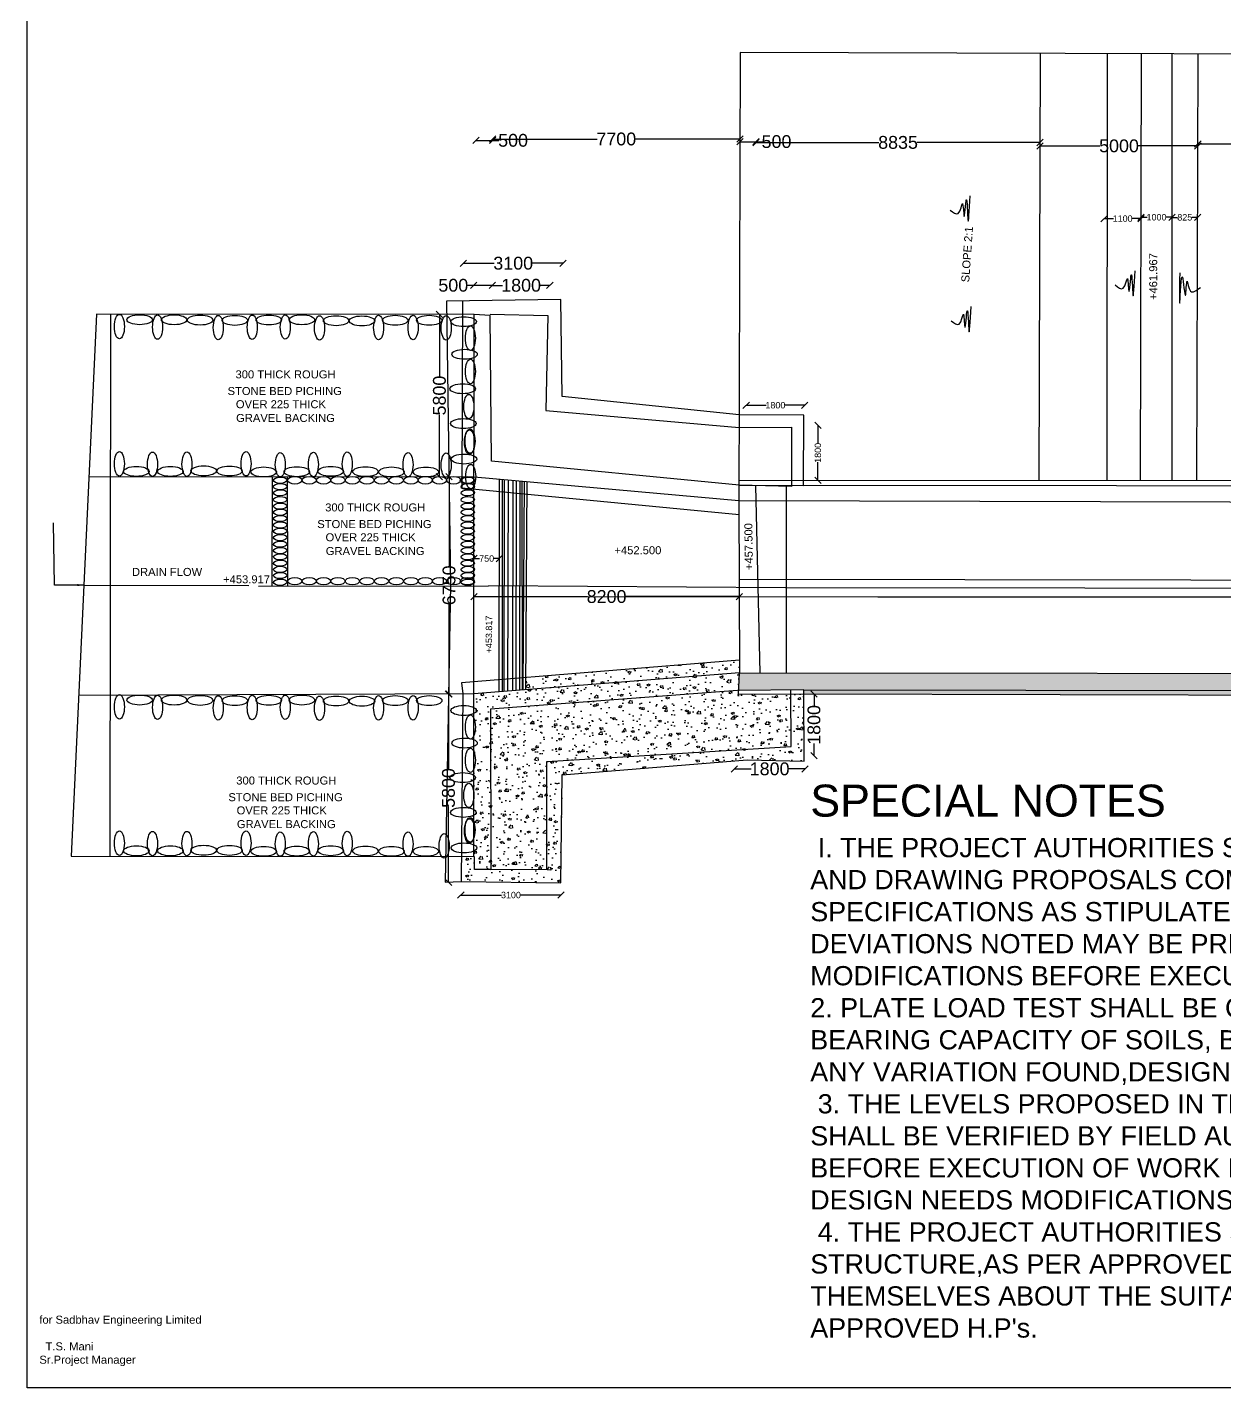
# Model space of a CAD drawing. Header units: millimetres. Extents: x 5124 to 2995863, y 2311 to 45179678.
# Drawn here: x 2849719 to 2887115, y 45100462 to 45142955 of the extents above; entities that cross this region are included whole.
import ezdxf

# ---------------------------------------------------------------- set-up
doc = ezdxf.new("R2010")
doc.units = ezdxf.units.MM
doc.header["$MEASUREMENT"] = 0
for name, color, linetype in [('DIMENSION', 7, 'Continuous'), ('DRAWING', 7, 'Continuous'), ('TEXT', 7, 'Continuous')]:
    doc.layers.add(name, color=color, linetype=linetype)
doc.styles.get("Standard").update_dxf_attribs({"font": 'arial.ttf', "height": 400})
doc.dimstyles.get("Standard").update_dxf_attribs({"dimtxt": 200, "dimasz": 200, "dimexe": 0.18, "dimexo": 0.0625, "dimgap": 0.09, "dimtad": 0, "dimdec": 0, "dimzin": 0, "dimdsep": 46, "dimtxsty": 'Standard', "dimblk": 'OBLIQUE', "dimcen": 0.09, "dimse1": 1, "dimse2": 1, "dimadec": 0, "dimazin": 0, "dimtfac": 1, "dimtdec": 0, "dimtofl": 0, "dimtmove": 0, "dimatfit": 3, "dimfxl": 1, "dimtolj": 1, "dimtzin": 0, "dimarcsym": 0})
pattern_1 = [(50, (0, 0), (717.2601826, -62.752135), [75, -825]), (355, (0, 0), (-138.751334, 752.192134), [60, -660]), (100.4514, (59.8, -5.2), (578.509382, 689.439542), [63.74019, -701.142112]), (46.1842, (0, 200), (1067.241049, -165.519014), [112.5, -1237.5]), (96.6356, (88.9, 186.2), (934.662706, 974.11787), [95.610288, -1051.713]), (351.1842, (0, 200), (934.661945, 974.1186), [90, -990]), (21, (100, 150), (596.907052, -402.618891), [75, -825]), (326, (100, 150), (243.315332, 725.150045), [60, -660]), (71.4514, (149.74, 116.45), (840.222629, 322.530497), [63.74019, -701.142112]), (37.5, (0, 0), (12.1598553, 332.8938538), [0, -652, 0, -670, 0, -662.5]), (7.5, (0, 0), (263.0695374, 394.411712), [0, -382, 0, -637, 0, -252.5]), (327.5, (-223, 0), (533.8224362, -22.5548717), [0, -250, 0, -780, 0, -1035]), (317.5, (-323, 0), (583.1861693, 100.1049823), [0, -325, 0, -518, 0, -735])]

# ---------------------------------------------------------------- blocks, each defined once
blk = doc.blocks.new('_Oblique')
at = {"color": 0, "linetype": 'ByBlock', "lineweight": -2}
blk.add_line((-0.5, -0.5), (0.5, 0.5), dxfattribs=at)
blk = doc.blocks.new('*D35')
at = {"layer": 'Defpoints', "color": 0, "transparency": 16777216}
for p in [(2863735, 45139420), (2864250, 45139420), (2864250, 45139413)]:
    blk.add_point(p, dxfattribs=at)
at = {"layer": 'TEXT', "color": 0, "lineweight": -2, "transparency": 16777216}
for p, q in [((2863735, 45139420), (2864250, 45139420)), ((2864250, 45139420), (2864450, 45139420))]:
    blk.add_line(p, q, dxfattribs=at)
at = {"layer": 'TEXT', "color": 0, "lineweight": -2, "transparency": 16777216, "xscale": 200, "yscale": 200, "zscale": 200, "rotation": 180}
blk.add_blockref('_Oblique', (2863735, 45139420), dxfattribs=at)
at = {"layer": 'TEXT', "color": 0, "lineweight": -2, "transparency": 16777216, "xscale": 200, "yscale": 200, "zscale": 200}
blk.add_blockref('_Oblique', (2864250, 45139420), dxfattribs=at)
at = {"layer": 'TEXT', "color": 0, "transparency": 16777216, "insert": (2864891, 45139420), "char_height": 400, "attachment_point": 5}
blk.add_mtext('\\A1;500', dxfattribs=at)
blk = doc.blocks.new('*D36')
at = {"layer": 'Defpoints', "color": 0, "transparency": 16777216}
for p in [(2871976, 45139462), (2864250, 45139420), (2871976, 45139398)]:
    blk.add_point(p, dxfattribs=at)
at = {"layer": 'TEXT', "color": 0, "lineweight": -2, "transparency": 16777216}
for p, q in [((2864250, 45139462), (2867518, 45139462)), ((2871976, 45139462), (2868708, 45139462))]:
    blk.add_line(p, q, dxfattribs=at)
at = {"layer": 'TEXT', "color": 0, "lineweight": -2, "transparency": 16777216, "xscale": 200, "yscale": 200, "zscale": 200, "rotation": 180}
blk.add_blockref('_Oblique', (2864250, 45139462), dxfattribs=at)
at = {"layer": 'TEXT', "color": 0, "lineweight": -2, "transparency": 16777216, "xscale": 200, "yscale": 200, "zscale": 200}
blk.add_blockref('_Oblique', (2871976, 45139462), dxfattribs=at)
at = {"layer": 'TEXT', "color": 0, "transparency": 16777216, "insert": (2868113, 45139462), "char_height": 400, "attachment_point": 5}
blk.add_mtext('\\A1;7700', dxfattribs=at)
blk = doc.blocks.new('*D37')
at = {"layer": 'Defpoints', "color": 0, "transparency": 16777216}
for p in [(2871976, 45139461), (2872475, 45139406), (2872475, 45139380)]:
    blk.add_point(p, dxfattribs=at)
at = {"layer": 'TEXT', "color": 0, "lineweight": -2, "transparency": 16777216}
for p, q in [((2871976, 45139380), (2872475, 45139380)), ((2872475, 45139380), (2872675, 45139380))]:
    blk.add_line(p, q, dxfattribs=at)
at = {"layer": 'TEXT', "color": 0, "lineweight": -2, "transparency": 16777216, "xscale": 200, "yscale": 200, "zscale": 200, "rotation": 180}
blk.add_blockref('_Oblique', (2871976, 45139380), dxfattribs=at)
at = {"layer": 'TEXT', "color": 0, "lineweight": -2, "transparency": 16777216, "xscale": 200, "yscale": 200, "zscale": 200}
blk.add_blockref('_Oblique', (2872475, 45139380), dxfattribs=at)
at = {"layer": 'TEXT', "color": 0, "transparency": 16777216, "insert": (2873117, 45139380), "char_height": 400, "attachment_point": 5}
blk.add_mtext('\\A1;500', dxfattribs=at)
blk = doc.blocks.new('*D38')
at = {"layer": 'Defpoints', "color": 0, "transparency": 16777216}
for p in [(2872475, 45139380), (2881349, 45139355), (2881349, 45139355)]:
    blk.add_point(p, dxfattribs=at)
at = {"layer": 'TEXT', "color": 0, "lineweight": -2, "transparency": 16777216}
for p, q in [((2872475, 45139355), (2876313, 45139355)), ((2881349, 45139355), (2877512, 45139355))]:
    blk.add_line(p, q, dxfattribs=at)
at = {"layer": 'TEXT', "color": 0, "lineweight": -2, "transparency": 16777216, "xscale": 200, "yscale": 200, "zscale": 200, "rotation": 180}
blk.add_blockref('_Oblique', (2872475, 45139355), dxfattribs=at)
at = {"layer": 'TEXT', "color": 0, "lineweight": -2, "transparency": 16777216, "xscale": 200, "yscale": 200, "zscale": 200}
blk.add_blockref('_Oblique', (2881349, 45139355), dxfattribs=at)
at = {"layer": 'TEXT', "color": 0, "transparency": 16777216, "insert": (2876912, 45139355), "char_height": 400, "attachment_point": 5}
blk.add_mtext('\\A1;8835', dxfattribs=at)
blk = doc.blocks.new('*D39')
at = {"layer": 'Defpoints', "color": 0, "transparency": 16777216}
for p in [(2881349, 45139355), (2886274, 45139340), (2886274, 45139247)]:
    blk.add_point(p, dxfattribs=at)
at = {"layer": 'TEXT', "color": 0, "lineweight": -2, "transparency": 16777216}
for p, q in [((2881349, 45139247), (2883215, 45139247)), ((2886274, 45139247), (2884408, 45139247))]:
    blk.add_line(p, q, dxfattribs=at)
at = {"layer": 'TEXT', "color": 0, "lineweight": -2, "transparency": 16777216, "xscale": 200, "yscale": 200, "zscale": 200, "rotation": 180}
blk.add_blockref('_Oblique', (2881349, 45139247), dxfattribs=at)
at = {"layer": 'TEXT', "color": 0, "lineweight": -2, "transparency": 16777216, "xscale": 200, "yscale": 200, "zscale": 200}
blk.add_blockref('_Oblique', (2886274, 45139247), dxfattribs=at)
at = {"layer": 'TEXT', "color": 0, "transparency": 16777216, "insert": (2883812, 45139247), "char_height": 400, "attachment_point": 5}
blk.add_mtext('\\A1;5000', dxfattribs=at)
blk = doc.blocks.new('*D40')
at = {"layer": 'Defpoints', "color": 0, "transparency": 16777216}
for p in [(2883349, 45136979), (2884503, 45136976), (2884503, 45136976)]:
    blk.add_point(p, dxfattribs=at)
at = {"layer": 'TEXT', "color": 0, "lineweight": -2, "transparency": 16777216}
for p, q in [((2883349, 45136976), (2883637, 45136976)), ((2884503, 45136976), (2884215, 45136976))]:
    blk.add_line(p, q, dxfattribs=at)
at = {"layer": 'TEXT', "color": 0, "lineweight": -2, "transparency": 16777216, "xscale": 200, "yscale": 200, "zscale": 200, "rotation": 180}
blk.add_blockref('_Oblique', (2883349, 45136976), dxfattribs=at)
at = {"layer": 'TEXT', "color": 0, "lineweight": -2, "transparency": 16777216, "xscale": 200, "yscale": 200, "zscale": 200}
blk.add_blockref('_Oblique', (2884503, 45136976), dxfattribs=at)
at = {"layer": 'TEXT', "color": 0, "transparency": 16777216, "insert": (2883926, 45136976), "char_height": 200, "attachment_point": 5}
blk.add_mtext('\\A1;1100', dxfattribs=at)
blk = doc.blocks.new('*D41')
at = {"layer": 'Defpoints', "color": 0, "transparency": 16777216}
for p in [(2884503, 45136976), (2885464, 45137018), (2885464, 45136976)]:
    blk.add_point(p, dxfattribs=at)
at = {"layer": 'TEXT', "color": 0, "lineweight": -2, "transparency": 16777216}
for p, q in [((2884503, 45137018), (2884695, 45137018)), ((2885464, 45137018), (2885273, 45137018))]:
    blk.add_line(p, q, dxfattribs=at)
at = {"layer": 'TEXT', "color": 0, "lineweight": -2, "transparency": 16777216, "xscale": 200, "yscale": 200, "zscale": 200, "rotation": 180}
blk.add_blockref('_Oblique', (2884503, 45137018), dxfattribs=at)
at = {"layer": 'TEXT', "color": 0, "lineweight": -2, "transparency": 16777216, "xscale": 200, "yscale": 200, "zscale": 200}
blk.add_blockref('_Oblique', (2885464, 45137018), dxfattribs=at)
at = {"layer": 'TEXT', "color": 0, "transparency": 16777216, "insert": (2884984, 45137018), "char_height": 200, "attachment_point": 5}
blk.add_mtext('\\A1;1000', dxfattribs=at)
blk = doc.blocks.new('*D42')
at = {"layer": 'Defpoints', "color": 0, "transparency": 16777216}
for p in [(2885464, 45137018), (2886267, 45137016), (2886267, 45137016)]:
    blk.add_point(p, dxfattribs=at)
at = {"layer": 'TEXT', "color": 0, "lineweight": -2, "transparency": 16777216}
for p, q in [((2885464, 45137016), (2885644, 45137016)), ((2886267, 45137016), (2886087, 45137016))]:
    blk.add_line(p, q, dxfattribs=at)
at = {"layer": 'TEXT', "color": 0, "lineweight": -2, "transparency": 16777216, "xscale": 200, "yscale": 200, "zscale": 200, "rotation": 180}
blk.add_blockref('_Oblique', (2885464, 45137016), dxfattribs=at)
at = {"layer": 'TEXT', "color": 0, "lineweight": -2, "transparency": 16777216, "xscale": 200, "yscale": 200, "zscale": 200}
blk.add_blockref('_Oblique', (2886267, 45137016), dxfattribs=at)
at = {"layer": 'TEXT', "color": 0, "transparency": 16777216, "insert": (2885866, 45137016), "char_height": 200, "attachment_point": 5}
blk.add_mtext('\\A1;825', dxfattribs=at)
blk = doc.blocks.new('*D43')
at = {"layer": 'Defpoints', "color": 0, "transparency": 16777216}
for p in [(2886274, 45139247), (2895521, 45139311), (2895521, 45139228)]:
    blk.add_point(p, dxfattribs=at)
at = {"layer": 'TEXT', "color": 0, "lineweight": -2, "transparency": 16777216}
for p, q in [((2886274, 45139311), (2890301, 45139311)), ((2895521, 45139311), (2891494, 45139311))]:
    blk.add_line(p, q, dxfattribs=at)
at = {"layer": 'TEXT', "color": 0, "lineweight": -2, "transparency": 16777216, "xscale": 200, "yscale": 200, "zscale": 200, "rotation": 180}
blk.add_blockref('_Oblique', (2886274, 45139311), dxfattribs=at)
at = {"layer": 'TEXT', "color": 0, "lineweight": -2, "transparency": 16777216, "xscale": 200, "yscale": 200, "zscale": 200}
blk.add_blockref('_Oblique', (2895521, 45139311), dxfattribs=at)
at = {"layer": 'TEXT', "color": 0, "transparency": 16777216, "insert": (2890897, 45139311), "char_height": 400, "attachment_point": 5}
blk.add_mtext('\\A1;9200', dxfattribs=at)
blk = doc.blocks.new('*D74')
at = {"layer": 'Defpoints', "color": 0, "transparency": 16777216}
for p in [(2871802, 45119712), (2874003, 45119790), (2874003, 45119790)]:
    blk.add_point(p, dxfattribs=at)
at = {"layer": 'TEXT', "color": 0, "lineweight": -2, "transparency": 16777216}
for p, q in [((2871802, 45119790), (2872325, 45119790)), ((2874003, 45119790), (2873480, 45119790))]:
    blk.add_line(p, q, dxfattribs=at)
at = {"layer": 'TEXT', "color": 0, "lineweight": -2, "transparency": 16777216, "xscale": 200, "yscale": 200, "zscale": 200, "rotation": 180}
blk.add_blockref('_Oblique', (2871802, 45119790), dxfattribs=at)
at = {"layer": 'TEXT', "color": 0, "lineweight": -2, "transparency": 16777216, "xscale": 200, "yscale": 200, "zscale": 200}
blk.add_blockref('_Oblique', (2874003, 45119790), dxfattribs=at)
at = {"layer": 'TEXT', "color": 0, "transparency": 16777216, "insert": (2872902, 45119790), "char_height": 400, "attachment_point": 5}
blk.add_mtext('\\A1;1800', dxfattribs=at)
blk = doc.blocks.new('*D75')
at = {"layer": 'Defpoints', "color": 0, "transparency": 16777216}
for p in [(2874288, 45122127), (2874288, 45122127), (2874282, 45120201)]:
    blk.add_point(p, dxfattribs=at)
at = {"layer": 'TEXT', "color": 0, "lineweight": -2, "transparency": 16777216}
for p, q in [((2874288, 45122127), (2874288, 45121742)), ((2874288, 45120201), (2874288, 45120586))]:
    blk.add_line(p, q, dxfattribs=at)
at = {"layer": 'TEXT', "color": 0, "lineweight": -2, "transparency": 16777216, "xscale": 200, "yscale": 200, "zscale": 200}
for p, rotation in [((2874288, 45122127), 90), ((2874288, 45120201), 270)]:
    blk.add_blockref('_Oblique', p, dxfattribs=dict(at, rotation=rotation))
at = {"layer": 'TEXT', "color": 0, "transparency": 16777216, "insert": (2874288, 45121164), "char_height": 400, "attachment_point": 5, "rotation": 90}
blk.add_mtext('\\A1;1800', dxfattribs=at)
blk = doc.blocks.new('*D76')
at = {"layer": 'Defpoints', "color": 0, "transparency": 16777216}
for p in [(2863259, 45115891), (2866390, 45115897), (2866390, 45115850)]:
    blk.add_point(p, dxfattribs=at)
at = {"layer": 'TEXT', "color": 0, "lineweight": -2, "transparency": 16777216}
for p, q in [((2863259, 45115850), (2864526, 45115850)), ((2866390, 45115850), (2865123, 45115850))]:
    blk.add_line(p, q, dxfattribs=at)
at = {"layer": 'TEXT', "color": 0, "lineweight": -2, "transparency": 16777216, "xscale": 200, "yscale": 200, "zscale": 200, "rotation": 180}
blk.add_blockref('_Oblique', (2863259, 45115850), dxfattribs=at)
at = {"layer": 'TEXT', "color": 0, "lineweight": -2, "transparency": 16777216, "xscale": 200, "yscale": 200, "zscale": 200}
blk.add_blockref('_Oblique', (2866390, 45115850), dxfattribs=at)
at = {"layer": 'TEXT', "color": 0, "transparency": 16777216, "insert": (2864824, 45115850), "char_height": 200, "attachment_point": 5}
blk.add_mtext('\\A1;3100', dxfattribs=at)
blk = doc.blocks.new('*D77')
at = {"layer": 'Defpoints', "color": 0, "transparency": 16777216}
for p in [(2862874, 45122134), (2862874, 45122134), (2862768, 45116251)]:
    blk.add_point(p, dxfattribs=at)
at = {"layer": 'TEXT', "color": 0, "lineweight": -2, "transparency": 16777216}
for p, q in [((2862874, 45122134), (2862874, 45119789)), ((2862874, 45116251), (2862874, 45118596))]:
    blk.add_line(p, q, dxfattribs=at)
at = {"layer": 'TEXT', "color": 0, "lineweight": -2, "transparency": 16777216, "xscale": 200, "yscale": 200, "zscale": 200}
for p, rotation in [((2862874, 45122134), 90), ((2862874, 45116251), 270)]:
    blk.add_blockref('_Oblique', p, dxfattribs=dict(at, rotation=rotation))
at = {"layer": 'TEXT', "color": 0, "transparency": 16777216, "insert": (2862874, 45119193), "char_height": 400, "attachment_point": 5, "rotation": 90}
blk.add_mtext('\\A1;5800', dxfattribs=at)
blk = doc.blocks.new('*D78')
at = {"layer": 'Defpoints', "color": 0, "transparency": 16777216}
for p in [(2862887, 45128914), (2862892, 45128914), (2862874, 45122134)]:
    blk.add_point(p, dxfattribs=at)
at = {"layer": 'TEXT', "color": 0, "lineweight": -2, "transparency": 16777216}
for p, q in [((2862892, 45128914), (2862892, 45126122)), ((2862892, 45122134), (2862892, 45124926))]:
    blk.add_line(p, q, dxfattribs=at)
at = {"layer": 'TEXT', "color": 0, "lineweight": -2, "transparency": 16777216, "xscale": 200, "yscale": 200, "zscale": 200}
for p, rotation in [((2862892, 45128914), 90), ((2862892, 45122134), 270)]:
    blk.add_blockref('_Oblique', p, dxfattribs=dict(at, rotation=rotation))
at = {"layer": 'TEXT', "color": 0, "transparency": 16777216, "insert": (2862892, 45125524), "char_height": 400, "attachment_point": 5, "rotation": 90}
blk.add_mtext('\\A1;6750', dxfattribs=at)
blk = doc.blocks.new('*D79')
at = {"layer": 'Defpoints', "color": 0, "transparency": 16777216}
for p in [(2863670, 45126363), (2864460, 45126361), (2864460, 45126361)]:
    blk.add_point(p, dxfattribs=at)
at = {"layer": 'TEXT', "color": 0, "lineweight": -2, "transparency": 16777216}
for p, q in [((2863670, 45126361), (2863845, 45126361)), ((2864460, 45126361), (2864285, 45126361))]:
    blk.add_line(p, q, dxfattribs=at)
at = {"layer": 'TEXT', "color": 0, "lineweight": -2, "transparency": 16777216, "xscale": 200, "yscale": 200, "zscale": 200, "rotation": 180}
blk.add_blockref('_Oblique', (2863670, 45126361), dxfattribs=at)
at = {"layer": 'TEXT', "color": 0, "lineweight": -2, "transparency": 16777216, "xscale": 200, "yscale": 200, "zscale": 200}
blk.add_blockref('_Oblique', (2864460, 45126361), dxfattribs=at)
at = {"layer": 'TEXT', "color": 0, "transparency": 16777216, "insert": (2864065, 45126361), "char_height": 200, "attachment_point": 5}
blk.add_mtext('\\A1;750', dxfattribs=at)
blk = doc.blocks.new('*D80')
at = {"layer": 'Defpoints', "color": 0, "transparency": 16777216}
for p in [(2862592, 45133986), (2862897, 45133986), (2862892, 45128914)]:
    blk.add_point(p, dxfattribs=at)
at = {"layer": 'TEXT', "color": 0, "lineweight": -2, "transparency": 16777216}
for p, q in [((2862592, 45133986), (2862592, 45132047)), ((2862592, 45128914), (2862592, 45130853))]:
    blk.add_line(p, q, dxfattribs=at)
at = {"layer": 'TEXT', "color": 0, "lineweight": -2, "transparency": 16777216, "xscale": 200, "yscale": 200, "zscale": 200}
for p, rotation in [((2862592, 45133986), 90), ((2862592, 45128914), 270)]:
    blk.add_blockref('_Oblique', p, dxfattribs=dict(at, rotation=rotation))
at = {"layer": 'TEXT', "color": 0, "transparency": 16777216, "insert": (2862592, 45131450), "char_height": 400, "attachment_point": 5, "rotation": 90}
blk.add_mtext('\\A1;5800', dxfattribs=at)
blk = doc.blocks.new('*D81')
at = {"layer": 'Defpoints', "color": 0, "transparency": 16777216}
for p in [(2863339, 45135441), (2866451, 45135583), (2866451, 45135403)]:
    blk.add_point(p, dxfattribs=at)
at = {"layer": 'TEXT', "color": 0, "lineweight": -2, "transparency": 16777216}
for p, q in [((2863339, 45135583), (2864299, 45135583)), ((2866451, 45135583), (2865492, 45135583))]:
    blk.add_line(p, q, dxfattribs=at)
at = {"layer": 'TEXT', "color": 0, "lineweight": -2, "transparency": 16777216, "xscale": 200, "yscale": 200, "zscale": 200, "rotation": 180}
blk.add_blockref('_Oblique', (2863339, 45135583), dxfattribs=at)
at = {"layer": 'TEXT', "color": 0, "lineweight": -2, "transparency": 16777216, "xscale": 200, "yscale": 200, "zscale": 200}
blk.add_blockref('_Oblique', (2866451, 45135583), dxfattribs=at)
at = {"layer": 'TEXT', "color": 0, "transparency": 16777216, "insert": (2864895, 45135583), "char_height": 400, "attachment_point": 5}
blk.add_mtext('\\A1;3100', dxfattribs=at)
blk = doc.blocks.new('*D82')
at = {"layer": 'Defpoints', "color": 0, "transparency": 16777216}
for p in [(2863664, 45134907), (2864243, 45134893), (2864243, 45134881)]:
    blk.add_point(p, dxfattribs=at)
at = {"layer": 'TEXT', "color": 0, "lineweight": -2, "transparency": 16777216}
for p, q in [((2863664, 45134893), (2863464, 45134893)), ((2864243, 45134893), (2863664, 45134893))]:
    blk.add_line(p, q, dxfattribs=at)
at = {"layer": 'TEXT', "color": 0, "lineweight": -2, "transparency": 16777216, "xscale": 200, "yscale": 200, "zscale": 200, "rotation": 180}
blk.add_blockref('_Oblique', (2863664, 45134893), dxfattribs=at)
at = {"layer": 'TEXT', "color": 0, "lineweight": -2, "transparency": 16777216, "xscale": 200, "yscale": 200, "zscale": 200}
blk.add_blockref('_Oblique', (2864243, 45134893), dxfattribs=at)
at = {"layer": 'TEXT', "color": 0, "transparency": 16777216, "insert": (2863023, 45134893), "char_height": 400, "attachment_point": 5}
blk.add_mtext('\\A1;500', dxfattribs=at)
blk = doc.blocks.new('*D83')
at = {"layer": 'Defpoints', "color": 0, "transparency": 16777216}
for p in [(2864243, 45134881), (2866038, 45134893), (2866038, 45134893)]:
    blk.add_point(p, dxfattribs=at)
at = {"layer": 'TEXT', "color": 0, "lineweight": -2, "transparency": 16777216}
for p, q in [((2864243, 45134893), (2864563, 45134893)), ((2866038, 45134893), (2865718, 45134893))]:
    blk.add_line(p, q, dxfattribs=at)
at = {"layer": 'TEXT', "color": 0, "lineweight": -2, "transparency": 16777216, "xscale": 200, "yscale": 200, "zscale": 200, "rotation": 180}
blk.add_blockref('_Oblique', (2864243, 45134893), dxfattribs=at)
at = {"layer": 'TEXT', "color": 0, "lineweight": -2, "transparency": 16777216, "xscale": 200, "yscale": 200, "zscale": 200}
blk.add_blockref('_Oblique', (2866038, 45134893), dxfattribs=at)
at = {"layer": 'TEXT', "color": 0, "transparency": 16777216, "insert": (2865141, 45134893), "char_height": 400, "attachment_point": 5}
blk.add_mtext('\\A1;1800', dxfattribs=at)
blk = doc.blocks.new('*D84')
at = {"layer": 'Defpoints', "color": 0, "transparency": 16777216}
for p in [(2872169, 45131162), (2873996, 45131170), (2873996, 45131148)]:
    blk.add_point(p, dxfattribs=at)
at = {"layer": 'TEXT', "color": 0, "lineweight": -2, "transparency": 16777216}
for p, q in [((2872169, 45131148), (2872793, 45131148)), ((2873996, 45131148), (2873371, 45131148))]:
    blk.add_line(p, q, dxfattribs=at)
at = {"layer": 'TEXT', "color": 0, "lineweight": -2, "transparency": 16777216, "xscale": 200, "yscale": 200, "zscale": 200, "rotation": 180}
blk.add_blockref('_Oblique', (2872169, 45131148), dxfattribs=at)
at = {"layer": 'TEXT', "color": 0, "lineweight": -2, "transparency": 16777216, "xscale": 200, "yscale": 200, "zscale": 200}
blk.add_blockref('_Oblique', (2873996, 45131148), dxfattribs=at)
at = {"layer": 'TEXT', "color": 0, "transparency": 16777216, "insert": (2873082, 45131148), "char_height": 200, "attachment_point": 5}
blk.add_mtext('\\A1;1800', dxfattribs=at)
blk = doc.blocks.new('*D85')
at = {"layer": 'Defpoints', "color": 0, "transparency": 16777216}
for p in [(2874373, 45130520), (2874269, 45128803), (2874410, 45128803)]:
    blk.add_point(p, dxfattribs=at)
at = {"layer": 'TEXT', "color": 0, "lineweight": -2, "transparency": 16777216}
for p, q in [((2874410, 45130520), (2874410, 45129950)), ((2874410, 45128803), (2874410, 45129372))]:
    blk.add_line(p, q, dxfattribs=at)
at = {"layer": 'TEXT', "color": 0, "lineweight": -2, "transparency": 16777216, "xscale": 200, "yscale": 200, "zscale": 200}
for p, rotation in [((2874410, 45130520), 90), ((2874410, 45128803), 270)]:
    blk.add_blockref('_Oblique', p, dxfattribs=dict(at, rotation=rotation))
at = {"layer": 'TEXT', "color": 0, "transparency": 16777216, "insert": (2874410, 45129661), "char_height": 200, "attachment_point": 5, "rotation": 90}
blk.add_mtext('\\A1;1800', dxfattribs=at)
blk = doc.blocks.new('*D86')
at = {"layer": 'Defpoints', "color": 0, "transparency": 16777216}
for p in [(2863668, 45125177), (2871953, 45125198), (2871953, 45125171)]:
    blk.add_point(p, dxfattribs=at)
at = {"layer": 'TEXT', "color": 0, "lineweight": -2, "transparency": 16777216}
for p, q in [((2863668, 45125171), (2867214, 45125171)), ((2871953, 45125171), (2868408, 45125171))]:
    blk.add_line(p, q, dxfattribs=at)
at = {"layer": 'TEXT', "color": 0, "lineweight": -2, "transparency": 16777216, "xscale": 200, "yscale": 200, "zscale": 200, "rotation": 180}
blk.add_blockref('_Oblique', (2863668, 45125171), dxfattribs=at)
at = {"layer": 'TEXT', "color": 0, "lineweight": -2, "transparency": 16777216, "xscale": 200, "yscale": 200, "zscale": 200}
blk.add_blockref('_Oblique', (2871953, 45125171), dxfattribs=at)
at = {"layer": 'TEXT', "color": 0, "transparency": 16777216, "insert": (2867811, 45125171), "char_height": 400, "attachment_point": 5}
blk.add_mtext('\\A1;8200', dxfattribs=at)

msp = doc.modelspace()

# ---------------------------------------------------------------- hatches: boundary and pattern name
at = {"layer": 'TEXT'}
h = msp.add_hatch(dxfattribs=at)
h.set_pattern_fill('AR-CONC', color=256, scale=100, style=0)
h.set_pattern_definition(pattern_1)
edge = h.paths.add_edge_path()
edge.add_line((2871958.9, 45122791.9), (2863665.4, 45122137.5))
edge.add_line((2863665.4, 45122137.5), (2863665, 45121708.2))
edge.add_ellipse((2863347.9, 45121614.4), major_axis=(-398.2, 0), ratio=0.3892579, start_angle=142.71754, end_angle=217.23807, ccw=False)
edge.add_line((2863664.8, 45121520.5), (2863664.6, 45121374.5))
edge.add_ellipse((2863556.6, 45121099), major_axis=(0, 381.9), ratio=0.4082931, start_angle=223.54788, end_angle=316.17285, ccw=False)
edge.add_line((2863664.1, 45120822.2), (2863664, 45120703))
edge.add_ellipse((2863374.5, 45120596.5), major_axis=(-398.2, 0), ratio=0.3892579, start_angle=136.56652, end_angle=223.38909, ccw=False)
edge.add_line((2863663.7, 45120489.9), (2863663.6, 45120336.7))
edge.add_ellipse((2863556.6, 45120058.7), major_axis=(0, 381.9), ratio=0.4082931, start_angle=223.02419, end_angle=316.69654, ccw=False)
edge.add_line((2863663, 45119779.5), (2863662.9, 45119596.5))
edge.add_ellipse((2863318.3, 45119518.8), major_axis=(-398.2, 0), ratio=0.3892579, start_angle=149.87163, end_angle=210.08399, ccw=False)
edge.add_line((2863662.7, 45119441), (2863662.3, 45119040.9))
edge.add_ellipse((2863509.7, 45118962.3), major_axis=(0, 381.9), ratio=0.4082931, start_angle=257.84084, end_angle=281.87988, ccw=False)
edge.add_line((2863662.1, 45118881.8), (2863661.8, 45118521.4))
edge.add_ellipse((2863337, 45118431.7), major_axis=(-398.2, 0), ratio=0.3892579, start_angle=144.6023, end_angle=215.35332, ccw=False)
edge.add_line((2863661.6, 45118341.9), (2863661.4, 45118144.8))
edge.add_ellipse((2863547.3, 45117884.6), major_axis=(0, 381.9), ratio=0.4082931, start_angle=226.76683, end_angle=312.95389, ccw=False)
edge.add_line((2863660.9, 45117623), (2863660.7, 45117423.6))
edge.add_ellipse((2863356.6, 45117323.5), major_axis=(-398.2, 0), ratio=0.3892579, start_angle=139.73086, end_angle=220.22476, ccw=False)
edge.add_line((2863660.5, 45117223.3), (2863660.3, 45117052.1))
edge.add_line((2863660.3, 45117052.1), (2863277.1, 45117052.4))
edge.add_line((2863277.1, 45117052.4), (2863269.6, 45116271.5))
edge.add_line((2863269.6, 45116271.5), (2866386.6, 45116235))
edge.add_line((2866386.6, 45116235), (2866426.1, 45119608.5))
edge.add_line((2866426.1, 45119608.5), (2872200.3, 45120072.2))
edge.add_line((2872200.3, 45120072.2), (2873982.5, 45120037))
edge.add_line((2873982.5, 45120037), (2873968.4, 45122127.8))
edge.add_line((2873968.4, 45122127.8), (2873566.5, 45122124.6))
edge.add_line((2873566.5, 45122124.6), (2873577.5, 45120493.7))
edge.add_line((2873577.5, 45120493.7), (2865941, 45120018.5))
edge.add_line((2865941, 45120018.5), (2865944.9, 45116654.9))
edge.add_line((2865944.9, 45116654.9), (2864192, 45116652.8))
edge.add_line((2864192, 45116652.8), (2864186.1, 45121657.3))
edge.add_line((2864186.1, 45121657.3), (2871903.3, 45122242.6))
edge.add_line((2871903.3, 45122242.6), (2871934.2, 45122242.8))
edge.add_line((2871934.2, 45122242.8), (2871958.9, 45122791.9))
h.paths.add_polyline_path([(2871958.9, 45122791.9), (2871957.9, 45123187.2), (2865286.1, 45122643.9), (2865283.8, 45122265.2)])
h = msp.add_hatch(dxfattribs=at)
h.set_pattern_fill('AR-CONC', color=256, scale=100, style=0)
h.set_pattern_definition(pattern_1)
h.paths.add_polyline_path([(2938005.4, 45121954.2), (2938023.1, 45122643), (2926890.5, 45122742.7), (2894314, 45122772.5), (2871958.9, 45122791.9), (2871934.2, 45122242.8), (2873967.5, 45122256.5), (2873968.4, 45122127.8)])
h.paths.add_polyline_path([(2890934.9, 45121939.4), (2890934.9, 45123071.8), (2890110.6, 45123071.8), (2890110.6, 45121939.4)], flags=9)
h = msp.add_hatch(dxfattribs=at)
h.set_pattern_fill('AR-CONC', color=256, scale=100, style=0)
h.set_pattern_definition(pattern_1)
h.paths.add_polyline_path([(2873566.5, 45122124.6), (2871928.3, 45122111.6), (2871934.2, 45122242.8), (2871903.3, 45122242.6), (2864186.1, 45121657.3), (2864192, 45116652.8), (2865944.9, 45116654.9), (2865941, 45120018.5), (2873577.5, 45120493.7)])

# ---------------------------------------------------------------- linework, layer by layer
at = {"layer": 'DRAWING'}
for points in [[(2873968.4, 45122127.8), (2871928.3, 45122111.6), (2871958.9, 45122791.9), (2894314, 45122772.5), (2926890.5, 45122742.7), (2938023.1, 45122643), (2938032.3, 45127223.7), (2938039.6, 45130877.3), (2938046.6, 45134354.9), (2938061.9, 45142008.6), (2895669.9, 45142093.6), (2871983.9, 45142162.7), (2871945.3, 45128178)], [(2881318.5, 45128800.8), (2881357.4, 45142135.3)], [(2883437.5, 45142129.2), (2883432.9, 45128800)], [(2884479.2, 45128799.7), (2884518.1, 45142126.1)], [(2885465.8, 45142123.3), (2885461.2, 45128799.3)], [(2886243, 45128799.1), (2886281.9, 45142120.9)], [(2871945.3, 45128178), (2883234.2, 45128146.8), (2891311.2, 45128124.5), (2905432.6, 45128085.6), (2924091.4, 45128034.1), (2938033.9, 45128006.1), (2950836.4, 45132032.1), (2950856.9, 45137130.2), (2965138.8, 45137110), (2965139.4, 45137522.4)], [(2871946.6, 45128647.4), (2873962, 45128637.6), (2873972.7, 45130835.8), (2871952.6, 45130845.6), (2866426.4, 45131418.2), (2866383.2, 45134450.8), (2862809, 45134399.8), (2862935.3, 45125538.2), (2862767.9, 45116251.5), (2863269.6, 45116271.5)], [(2863309.6, 45134407), (2863293, 45128570.2), (2871946.4, 45127740.9)], [(2851094.8, 45117064.6), (2863660.3, 45117052.1), (2863665.8, 45122530.4), (2863670.1, 45126911.8), (2863675.8, 45132572.8), (2863677.2, 45133985.3), (2851881.4, 45133997.1), (2851094.8, 45117064.6)], [(2852308.6, 45117063.4), (2852325.5, 45133996.6)], [(2871946.6, 45128647.4), (2864214.4, 45129398.8), (2864173.6, 45133952.6), (2863677.2, 45133985.3)], [(2864173.3, 45133989.8), (2865979, 45133952.6), (2865917.9, 45130985.1), (2871951.6, 45130455.1), (2873584.4, 45130459), (2873588.7, 45128610.9), (2871946.6, 45128647.4)], [(2851645.8, 45128924.8), (2863672.1, 45128912.9), (2871945.3, 45128178), (2871958.9, 45122791.9), (2863665.4, 45122137.5), (2851327.9, 45122080.5)], [(2857371.5, 45125495.2), (2857374.9, 45128919.1)], [(2857840.2, 45128918.7), (2857845.5, 45125495.9)], [(2864452.4, 45122199.6), (2864465.2, 45128842.4)], [(2864553.9, 45128834.5), (2864546.1, 45122207)], [(2864617.6, 45122212.7), (2864625.2, 45128828.2)], [(2864736.9, 45128818.3), (2864720.3, 45122220.8)], [(2864885.2, 45122233.8), (2864897.7, 45128804)], [(2864985.9, 45128796.2), (2864971.9, 45122240.6)], [(2865102, 45122250.9), (2865107.9, 45128785.3)], [(2865166.8, 45128780.1), (2865169.5, 45122278.7), (2865169.5, 45122256.2)], [(2865208.1, 45122259.2), (2865251.2, 45128772.6)], [(2865323.7, 45128766.2), (2865283.8, 45122265.2)], [(2871947, 45128804), (2895527.1, 45128795.9), (2938035.3, 45128710.7)], [(2872603.6, 45122791.3), (2872473.6, 45128635.6)], [(2873420.2, 45128614.6), (2873415.2, 45122790.6)], [(2935966.7, 45128501.6), (2903287.7, 45128613.4), (2873962, 45128637.6)], [(2851488.1, 45125530.8), (2856639.6, 45125517.3)], [(2856936.9, 45125494.5), (2864120, 45125505.7)], [(2951585.8, 45125261.2), (2910802.6, 45125404.1), (2873392.7, 45125443.6), (2864120, 45125505.7)], [(2938029.1, 45125617.8), (2893100.1, 45125670.7), (2871951.5, 45125708)], [(2863668.4, 45125176.9), (2876276.6, 45125168), (2887680.5, 45125159.9), (2900968.2, 45125150.5), (2911858, 45125142.9), (2925416, 45125133.3), (2936495.5, 45125125.5), (2938028.1, 45125122.4)], [(2871957.9, 45123187.2), (2863283.7, 45122480.9), (2863326.1, 45122136)], [(2938023.1, 45122643), (2938005.4, 45121954.2), (2873968.4, 45122127.8)], [(2863326.1, 45122136), (2863269.6, 45116271.5), (2866386.6, 45116235), (2866426.1, 45119608.5), (2872200.3, 45120072.2), (2873982.5, 45120037), (2873967.5, 45122256.5), (2871903.3, 45122242.6), (2864186.1, 45121657.3), (2864192, 45116652.8), (2863685.7, 45116652.2), (2863686.1, 45117052)], [(2864192, 45116652.8), (2865944.9, 45116654.9), (2865941, 45120018.5), (2873577.5, 45120493.7), (2873565.6, 45122253.8)], [(2873967.5, 45122256.5), (2936378.4, 45122169.9)]]:
    msp.add_lwpolyline(points, dxfattribs=at)
at = {"layer": 'TEXT'}
msp.add_lwpolyline([(2982124.1, 45100461.8), (2849718.6, 45100461.8), (2849718.6, 45179678.4), (2995863.5, 45179678.4), (2995863.5, 45100461.8), (2995232.4, 45100461.8)], dxfattribs=at)
for centre, major_axis, ratio in [((2852598.5, 45133605.1), (0, 381.9), 0.4082931), ((2853231.3, 45133818.1), (-398.2, 0), 0.3892579), ((2853789.7, 45133590.8), (0, 381.9), 0.4082931), ((2854306.9, 45133816.9), (-398.2, 0), 0.3892579), ((2855118.3, 45133807.6), (-398.2, 0), 0.3892579), ((2855685.8, 45133572.5), (0, 381.9), 0.4082931), ((2856203, 45133798.7), (-398.2, 0), 0.3892579), ((2856746.2, 45133584.7), (0, 381.9), 0.4082931), ((2857263.4, 45133810.9), (-398.2, 0), 0.3892579), ((2857778.2, 45133591.5), (0, 381.9), 0.4082931), ((2858295.4, 45133817.6), (-398.2, 0), 0.3892579), ((2858847.4, 45133561.6), (0, 381.9), 0.4082931), ((2859364.7, 45133787.7), (-398.2, 0), 0.3892579), ((2860171.5, 45133782.9), (-398.2, 0), 0.3892579), ((2860692.3, 45133575.4), (0, 381.9), 0.4082931), ((2861209.5, 45133801.6), (-398.2, 0), 0.3892579), ((2861769.4, 45133576.4), (0, 381.9), 0.4082931), ((2862271.5, 45133801.6), (-398.2, 0), 0.3892579), ((2862802.7, 45133562.1), (0, 381.9), 0.4082931), ((2863347.9, 45133758.6), (-398.2, 0), 0.3892579), ((2863556.6, 45133243.1), (0, 381.9), 0.4082931), ((2863374.5, 45132740.7), (-398.2, 0), 0.3892579), ((2863556.6, 45132202.9), (0, 381.9), 0.4082931), ((2863318.3, 45131663), (-398.2, 0), 0.3892579), ((2863509.7, 45131106.4), (0, 381.9), 0.4082931), ((2863337, 45130575.9), (-398.2, 0), 0.3892579), ((2863529.4, 45129998.2), (0, 381.9), 0.4082931), ((2863547.3, 45130028.7), (0, 381.9), 0.4082931), ((2852597.2, 45129320.1), (0, -381.9), 0.4082931), ((2853630.5, 45129305.8), (0, -381.9), 0.4082931), ((2854707.6, 45129306.8), (0, -381.9), 0.4082931), ((2856552.4, 45129320.7), (0, -381.9), 0.4082931), ((2857621.7, 45129290.8), (0, -381.9), 0.4082931), ((2858653.7, 45129297.5), (0, -381.9), 0.4082931), ((2859714.1, 45129309.7), (0, -381.9), 0.4082931), ((2861610.2, 45129291.5), (0, -381.9), 0.4082931), ((2855228.4, 45129099.3), (398.2, 0), 0.3892579), ((2856035.2, 45129094.5), (398.2, 0), 0.3892579), ((2859196.9, 45129083.6), (398.2, 0), 0.3892579), ((2862801.4, 45129277.1), (0, -381.9), 0.4082931), ((2863356.6, 45129467.6), (-398.2, 0), 0.3892579), ((2863566.9, 45128920.5), (0, 381.9), 0.4082931), ((2853128.4, 45129080.7), (398.2, 0), 0.3892579), ((2854190.4, 45129080.7), (398.2, 0), 0.3892579), ((2857104.5, 45129064.6), (398.2, 0), 0.3892579), ((2857617.9, 45128805.9), (-210.4, -6), 0.460844), ((2858136.5, 45129071.4), (398.2, 0), 0.3892579), ((2858076.1, 45128806.7), (-225.2, 0), 0.5257185), ((2858524.2, 45128806.7), (-225.2, 0), 0.5257185), ((2858972.2, 45128806.7), (-225.2, 0), 0.5257185), ((2859420.8, 45128806.7), (-225.2, 0), 0.5257185), ((2859871.2, 45128806.7), (-225.2, 0), 0.5257185), ((2860281.6, 45129074.7), (398.2, 0), 0.3892579), ((2860326.8, 45128806.7), (-225.2, 0), 0.5257185), ((2860781.8, 45128806.7), (-225.2, 0), 0.5257185), ((2861093, 45129065.3), (398.2, 0), 0.3892579), ((2861242.4, 45128806.7), (-225.2, 0), 0.5257185), ((2861702.1, 45128806.7), (-225.2, 0), 0.5257185), ((2862168.6, 45129064.1), (398.2, 0), 0.3892579), ((2862149.2, 45128806.7), (-225.2, 0), 0.5257185), ((2862592.9, 45128806.7), (-225.2, 0), 0.5257185), ((2863035.7, 45128806.7), (-225.2, 0), 0.5257185), ((2863462.6, 45128806.7), (-225.2, 0), 0.5257185), ((2863477.2, 45128805.9), (-210.4, -6), 0.460844), ((2857617.9, 45128606.1), (-210.4, -6), 0.460844), ((2857617.9, 45128412.4), (-210.4, -6), 0.460844), ((2863477.2, 45128606.1), (-210.4, -6), 0.460844), ((2863477.2, 45128412.4), (-210.4, -6), 0.460844), ((2857617.9, 45128200.7), (-210.4, -6), 0.460844), ((2857617.9, 45127998), (-210.4, -6), 0.460844), ((2863477.2, 45128200.7), (-210.4, -6), 0.460844), ((2863477.2, 45127998), (-210.4, -6), 0.460844), ((2857617.9, 45127806), (-210.4, -6), 0.460844), ((2857617.9, 45127609.2), (-210.4, -6), 0.460844), ((2863477.2, 45127806), (-210.4, -6), 0.460844), ((2863477.2, 45127609.2), (-210.4, -6), 0.460844), ((2857617.9, 45127409.5), (-210.4, -6), 0.460844), ((2857617.9, 45127214.6), (-210.4, -6), 0.460844), ((2857617.9, 45127014.9), (-210.4, -6), 0.460844), ((2863477.2, 45127409.5), (-210.4, -6), 0.460844), ((2863477.2, 45127214.6), (-210.4, -6), 0.460844), ((2863477.2, 45127014.9), (-210.4, -6), 0.460844), ((2857617.9, 45126809.2), (-210.4, -6), 0.460844), ((2857617.9, 45126608.6), (-210.4, -6), 0.460844), ((2863477.2, 45126809.2), (-210.4, -6), 0.460844), ((2863477.2, 45126608.6), (-210.4, -6), 0.460844), ((2857617.9, 45126414.8), (-210.4, -6), 0.460844), ((2857617.9, 45126215.1), (-210.4, -6), 0.460844), ((2863477.2, 45126414.8), (-210.4, -6), 0.460844), ((2863477.2, 45126215.1), (-210.4, -6), 0.460844), ((2857617.9, 45126021.3), (-210.4, -6), 0.460844), ((2857617.9, 45125831.9), (-210.4, -6), 0.460844), ((2863477.2, 45126021.3), (-210.4, -6), 0.460844), ((2863477.2, 45125831.9), (-210.4, -6), 0.460844), ((2857617.9, 45125620.2), (-210.4, -6), 0.460844), ((2858076.1, 45125654), (-225.2, 0), 0.5257185), ((2858524.2, 45125654), (-225.2, 0), 0.5257185), ((2858972.2, 45125654), (-225.2, 0), 0.5257185), ((2859420.8, 45125654), (-225.2, 0), 0.5257185), ((2859871.2, 45125654), (-225.2, 0), 0.5257185), ((2860326.8, 45125654), (-225.2, 0), 0.5257185), ((2860781.8, 45125654), (-225.2, 0), 0.5257185), ((2861242.4, 45125654), (-225.2, 0), 0.5257185), ((2861702.1, 45125654), (-225.2, 0), 0.5257185), ((2862149.2, 45125654), (-225.2, 0), 0.5257185), ((2862592.9, 45125654), (-225.2, 0), 0.5257185), ((2863035.7, 45125654), (-225.2, 0), 0.5257185), ((2863462.6, 45125654), (-225.2, 0), 0.5257185), ((2863477.2, 45125620.2), (-210.4, -6), 0.460844), ((2852598.5, 45121727.8), (0, 381.9), 0.4082931), ((2853231.3, 45121940.8), (-398.2, 0), 0.3892579), ((2853789.7, 45121713.5), (0, 381.9), 0.4082931), ((2854306.9, 45121939.6), (-398.2, 0), 0.3892579), ((2855118.3, 45121930.3), (-398.2, 0), 0.3892579), ((2855685.8, 45121695.2), (0, 381.9), 0.4082931), ((2856203, 45121921.4), (-398.2, 0), 0.3892579), ((2856746.2, 45121707.4), (0, 381.9), 0.4082931), ((2857263.4, 45121933.5), (-398.2, 0), 0.3892579), ((2857778.2, 45121714.2), (0, 381.9), 0.4082931), ((2858295.4, 45121940.3), (-398.2, 0), 0.3892579), ((2858847.4, 45121684.2), (0, 381.9), 0.4082931), ((2859364.7, 45121910.4), (-398.2, 0), 0.3892579), ((2860171.5, 45121905.6), (-398.2, 0), 0.3892579), ((2860692.3, 45121698.1), (0, 381.9), 0.4082931), ((2861209.5, 45121924.3), (-398.2, 0), 0.3892579), ((2861769.4, 45121699.1), (0, 381.9), 0.4082931), ((2862271.5, 45121924.3), (-398.2, 0), 0.3892579), ((2863347.9, 45121614.4), (-398.2, 0), 0.3892579), ((2863556.6, 45121099), (0, 381.9), 0.4082931), ((2863374.5, 45120596.5), (-398.2, 0), 0.3892579), ((2863556.6, 45120058.7), (0, 381.9), 0.4082931), ((2863318.3, 45119518.8), (-398.2, 0), 0.3892579), ((2863509.7, 45118962.3), (0, 381.9), 0.4082931), ((2863337, 45118431.7), (-398.2, 0), 0.3892579), ((2863529.4, 45117854), (0, 381.9), 0.4082931), ((2863547.3, 45117884.6), (0, 381.9), 0.4082931), ((2852597.2, 45117471.6), (0, -381.9), 0.4082931), ((2853630.5, 45117457.2), (0, -381.9), 0.4082931), ((2854707.6, 45117458.2), (0, -381.9), 0.4082931), ((2856552.4, 45117472.1), (0, -381.9), 0.4082931), ((2857621.7, 45117442.2), (0, -381.9), 0.4082931), ((2858653.7, 45117449), (0, -381.9), 0.4082931), ((2859714.1, 45117461.1), (0, -381.9), 0.4082931), ((2861610.2, 45117442.9), (0, -381.9), 0.4082931), ((2862738.1, 45117386.4), (0, 381.9), 0.4082931), ((2853128.4, 45117232.1), (398.2, 0), 0.3892579), ((2854190.4, 45117232.1), (398.2, 0), 0.3892579), ((2855228.4, 45117250.8), (398.2, 0), 0.3892579), ((2856035.2, 45117246), (398.2, 0), 0.3892579), ((2857104.5, 45117216.1), (398.2, 0), 0.3892579), ((2858136.5, 45117222.8), (398.2, 0), 0.3892579), ((2859196.9, 45117235), (398.2, 0), 0.3892579), ((2860281.6, 45117226.1), (398.2, 0), 0.3892579), ((2861093, 45117216.7), (398.2, 0), 0.3892579), ((2862168.6, 45117215.5), (398.2, 0), 0.3892579), ((2863356.6, 45117323.5), (-398.2, 0), 0.3892579)]:
    msp.add_ellipse(centre, major_axis=major_axis, ratio=ratio, dxfattribs=at)
for points in [[(2878540.9, 45137244.5), (2878790.7, 45137139.5), (2878923.6, 45137448.2), (2878972.9, 45137042.2), (2879043.2, 45137559), (2879096, 45136935), (2879162.9, 45137687.7)], [(2883691.2, 45134904.7), (2883941, 45134799.8), (2884073.9, 45135108.5), (2884123.2, 45134702.5), (2884193.5, 45135219.3), (2884246.3, 45134595.3), (2884313.2, 45135348)], [(2885708.1, 45135284.9), (2885714.2, 45134374.7), (2885794.3, 45135149.5), (2885886.6, 45134583.8), (2885942, 45135020.4), (2886046.7, 45134712.9), (2886354.4, 45134823.6)], [(2878569.6, 45133784.6), (2878819.4, 45133679.7), (2878952.3, 45133988.4), (2879001.6, 45133582.3), (2879071.9, 45134099.1), (2879124.7, 45133475.1), (2879191.6, 45134227.9)]]:
    msp.add_spline(points, degree=3, dxfattribs=at)

# ---------------------------------------------------------------- texts
at = {"layer": 'DIMENSION', "insert": (2850097.9, 45102713.9), "char_height": 250, "width": 8178.078, "attachment_point": 1}
msp.add_mtext('for Sadbhav Engineering Limited\\P\\P  T.S. Mani \\PSr.Project Manager ', dxfattribs=at)
at = {"layer": 'TEXT'}
for s, height, rotation, p in [('SLOPE 2:1', 250, 86.04583, (2879133.4, 45134980.2)), ('+461.967', 250, 90, (2885005, 45134433.8)), ('+457.500', 250, 90.79608, (2872381.5, 45126001.8)), ('+453.817', 200, 89.62354, (2864231.6, 45123401.7))]:
    msp.add_text(s, height=height, rotation=rotation, dxfattribs=at).set_placement(p)
for s, p in [('300 THICK ROUGH', (2856223, 45131987.5)), ('STONE BED PICHING', (2855975.7, 45131467)), ('OVER 225 THICK', (2856234.2, 45131055)), ('GRAVEL BACKING', (2856242, 45130626)), ('300 THICK ROUGH', (2859023.3, 45127831.9)), ('STONE BED PICHING', (2858776, 45127311.4)), ('OVER 225 THICK', (2859034.5, 45126899.4)), ('GRAVEL BACKING', (2859042.3, 45126470.4)), ('+452.500', (2868055.2, 45126494.9)), ('DRAIN FLOW', (2852989.6, 45125817.6)), ('+453.917', (2855834.8, 45125586.6)), ('300 THICK ROUGH', (2856247.4, 45119302.5)), ('STONE BED PICHING', (2856000.1, 45118782)), ('OVER 225 THICK', (2856258.6, 45118370)), ('GRAVEL BACKING', (2856266.4, 45117941))]:
    msp.add_text(s, height=250, dxfattribs=at).set_placement(p)
at = {"layer": 'TEXT', "insert": (2874171.9, 45119299.8), "char_height": 600, "width": 30678.261, "attachment_point": 1}
msp.add_mtext("{\\H1.6667x;SPECIAL NOTES \\P} I. THE PROJECT AUTHORITIES SHOULD SATISFY WHETHER THE DESIGN AND DRAWING PROPOSALS COMPLY WITH THE TECHNICAL SPECIFICATIONS AS STIPULATED IN THE AGREEMENT CONDITIONS.ANY DEVIATIONS NOTED MAY BE PREFERRED TO CDO FOR NECESSARY MODIFICATIONS BEFORE EXECUTION. \\P2. PLATE LOAD TEST SHALL BE CONDUCTED TO ENSURE THE SAFE BEARING CAPACITY OF SOILS, BEFORE EXECUTION OF WORKS AND IF ANY VARIATION FOUND,DESIGN IS NOT BE MODIFIED.\\P 3. THE LEVELS PROPOSED IN THE DESIGN REPORT BY THE AGENCY SHALL BE VERIFIED BY FIELD AUTHORITIES AND SATISFY THEMSELVES BEFORE EXECUTION OF WORK FOR ANY DISCREPENCIES IN LEVELS DESIGN NEEDS MODIFICATIONS.\\P 4. THE PROJECT AUTHORITIES SHOULD VERIFY THE SUITABILITY OF THE STRUCTURE,AS PER APPROVED HYDRAULIC PARTICULARS AND SATISFY THEMSELVES ABOUT THE SUITABILITY OF THE STRUCTURE AS PER APPROVED H.P's. ", dxfattribs=at)

# ---------------------------------------------------------------- dimensions: what is measured, and where the dimension line sits
at = {"layer": 'TEXT'}
for base, p1, p2, text, picture, middle in [((2864249.8, 45139419.8), (2863734.9, 45139419.8), (2864249.8, 45139413.3), '500', '*D35', (2864891.1, 45139419.8)), ((2871976.2, 45139461.7), (2864249.8, 45139419.8), (2871976.2, 45139398.4), '7700', '*D36', (2868113, 45139461.7)), ((2872475.5, 45139380.5), (2871976.4, 45139461.4), (2872475.5, 45139406.1), '500', '*D37', (2873116.8, 45139380.5)), ((2881349.3, 45139354.6), (2872475.5, 45139380.5), (2881349.3, 45139354.6), '8835', '*D38', (2876912.4, 45139354.6)), ((2886273.7, 45139246.8), (2881349.3, 45139354.6), (2886273.7, 45139340.2), '5000', '*D39', (2883811.5, 45139246.8)), ((2895521.2, 45139310.5), (2886273.7, 45139246.8), (2895521.2, 45139228.3), '9200', '*D43', (2890897.5, 45139310.5)), ((2866451.1, 45135582.8), (2863339.1, 45135440.7), (2866451.1, 45135402.7), '3100', '*D81', (2864895.1, 45135582.8)), ((2866037.6, 45134892.7), (2864243.4, 45134880.6), (2866037.6, 45134892.7), '1800', '*D83', (2865140.5, 45134892.7)), ((2871952.8, 45125171), (2863668.4, 45125176.9), (2871952.8, 45125197.8), '8200', '*D86', (2867810.6, 45125171)), ((2874003.1, 45119790), (2871801.8, 45119711.7), (2874003.1, 45119790), '1800', '*D74', (2872902.5, 45119790))]:
    dim = msp.add_linear_dim(base=base, p1=p1, p2=p2, text=text, dimstyle='Standard', override={"dimtxt": 400}, dxfattribs=at)
    dim.commit()
    dim.dimension.update_dxf_attribs({"geometry": picture, "text_midpoint": middle})
for base, p1, p2, text, picture, middle in [((2884503.1, 45136976), (2883348.8, 45136979.4), (2884503.1, 45136976), '1100', '*D40', (2883926, 45136976)), ((2885464, 45137018.2), (2884503.1, 45136976), (2885464, 45136976), '1000', '*D41', (2884983.6, 45137018.2)), ((2886267, 45137015.8), (2885464.1, 45137018.2), (2886267, 45137015.8), '825', '*D42', (2885865.5, 45137015.8)), ((2873995.8, 45131147.7), (2872168.5, 45131162.5), (2873995.8, 45131169.9), '1800', '*D84', (2873082.2, 45131147.7)), ((2864460.4, 45126361.2), (2863669.6, 45126362.7), (2864460.4, 45126361.2), '750', '*D79', (2864065, 45126361.2)), ((2866389.5, 45115849.6), (2863258.9, 45115890.6), (2866389.5, 45115897.5), '3100', '*D76', (2864824.2, 45115849.6))]:
    dim = msp.add_linear_dim(base=base, p1=p1, p2=p2, text=text, dimstyle='Standard', dxfattribs=at)
    dim.commit()
    dim.dimension.update_dxf_attribs({"geometry": picture, "text_midpoint": middle})
dim = msp.add_linear_dim(base=(2864243.4, 45134892.7), p1=(2863664.2, 45134907.2), p2=(2864243.4, 45134880.6), text='500', dimstyle='Standard', override={"dimtxt": 400}, dxfattribs=at)
dim.commit()
dim.dimension.update_dxf_attribs({"geometry": '*D82', "text_midpoint": (2863022.9, 45134892.7), "dimtype": 160})
for base, p1, p2, text, picture, middle in [((2862591.7, 45133986.1), (2862891.6, 45128913.6), (2862896.6, 45133986.1), '5800', '*D80', (2862591.7, 45131449.9)), ((2862891.6, 45128913.7), (2862874, 45122133.9), (2862887.2, 45128913.7), '6750', '*D78', (2862891.6, 45125523.8)), ((2862874, 45122133.9), (2862767.9, 45116251.5), (2862874, 45122133.9), '5800', '*D77', (2862874, 45119192.7)), ((2874287.7, 45122127), (2874282.4, 45120200.7), (2874287.7, 45122127), '1800', '*D75', (2874287.7, 45121163.8))]:
    dim = msp.add_linear_dim(base=base, p1=p1, p2=p2, angle=90, text=text, dimstyle='Standard', override={"dimtxt": 400}, dxfattribs=at)
    dim.commit()
    dim.dimension.update_dxf_attribs({"geometry": picture, "text_midpoint": middle})
dim = msp.add_linear_dim(base=(2874410.1, 45128803.2), p1=(2874373.1, 45130519.6), p2=(2874269.5, 45128803.2), angle=90, text='1800', dimstyle='Standard', dxfattribs=at)
dim.commit()
dim.dimension.update_dxf_attribs({"geometry": '*D85', "text_midpoint": (2874410.1, 45129661.4)})

# ---------------------------------------------------------------- leaders
msp.add_leader([(2851488.1, 45125530.8), (2850574.9, 45125533.2), (2850540.1, 45127480)], dimstyle='Standard', override={"dimgap": 0.09, "dimtad": 0}, dxfattribs=at)

doc.saveas('drawing.dxf')
